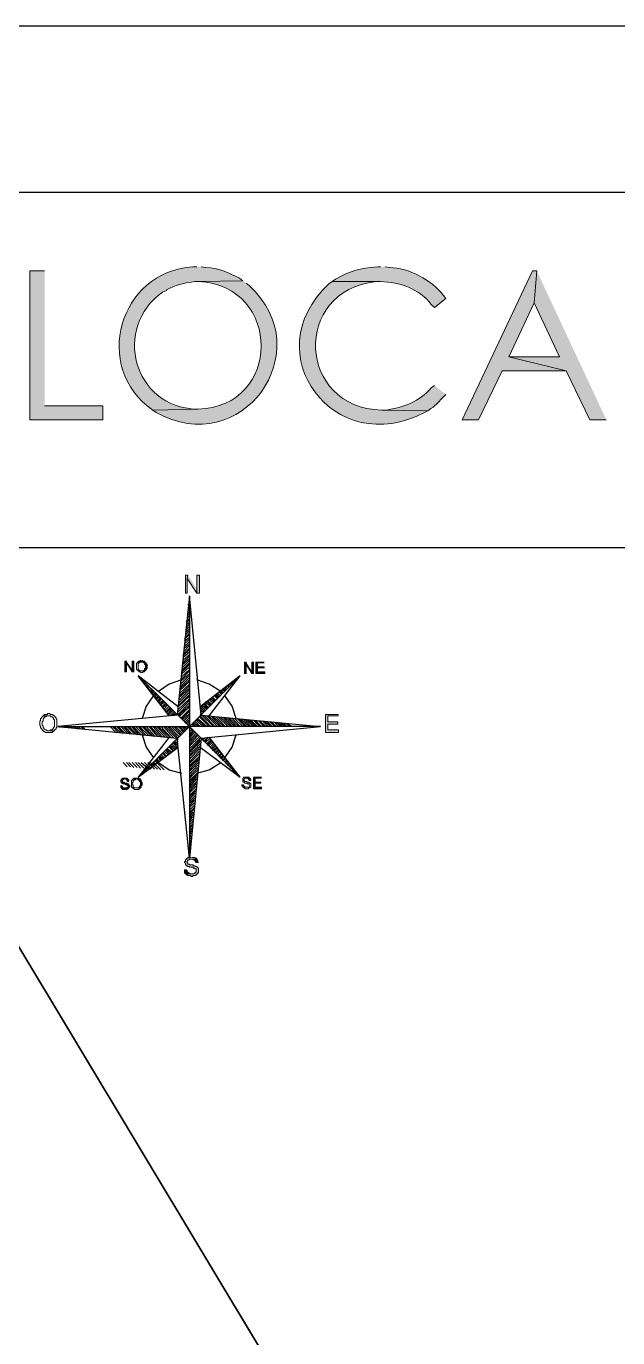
# Model space of a CAD drawing. Header units: inches. Extents: x 5 to 295, y 10 to 227.
# Drawn here: x 274 to 279.7, y 213.97 to 226.63 of the extents above; entities that cross this region are included whole.
import ezdxf

# ---------------------------------------------------------------- set-up
doc = ezdxf.new("R2010")
doc.units = ezdxf.units.IN
doc.header["$MEASUREMENT"] = 0
doc.layers.add('1- 1', color=1, linetype='Continuous')
doc.layers.add('1- 3', color=3, linetype='Continuous')

msp = doc.modelspace()

# ---------------------------------------------------------------- hatches: boundary and pattern name
at = {"layer": '1- 3'}
for points in [[(274.175, 224.27), (274.033, 224.27), (274.033, 222.833), (274.736, 222.833), (274.736, 222.967), (274.175, 222.967)], [(278.923, 224.27), (278.883, 224.27), (278.204, 222.833), (278.362, 222.833), (278.591, 223.306), (279.207, 223.306), (278.654, 223.441), (278.899, 223.962)], [(278.923, 224.27), (278.899, 223.962), (279.144, 223.441), (278.654, 223.441), (279.207, 223.306), (279.436, 222.833), (279.594, 222.833)], [(275.558, 221.332), (275.534, 221.332), (275.534, 221.158), (275.55, 221.158), (275.55, 221.3)], [(275.558, 221.332), (275.55, 221.3), (275.645, 221.158), (275.645, 221.197)], [(275.668, 221.158), (275.668, 221.332), (275.645, 221.332), (275.645, 221.158)], [(274.965, 220.502), (274.95, 220.502), (274.95, 220.4), (274.965, 220.4), (274.965, 220.487)], [(274.965, 220.502), (274.965, 220.487), (275.021, 220.4), (275.021, 220.423)], [(275.036, 220.4), (275.036, 220.502), (275.021, 220.502), (275.021, 220.4)], [(275.107, 220.51), (275.1, 220.51), (275.092, 220.502), (275.076, 220.502), (275.076, 220.494), (275.123, 220.494), (275.131, 220.487), (275.139, 220.487), (275.139, 220.471), (275.147, 220.471), (275.147, 220.431), (275.139, 220.431), (275.139, 220.415), (275.131, 220.415), (275.131, 220.408), (275.107, 220.408), (275.147, 220.408), (275.147, 220.415), (275.155, 220.415), (275.155, 220.423), (275.163, 220.431), (275.163, 220.471), (275.155, 220.479), (275.155, 220.487), (275.147, 220.487), (275.147, 220.494), (275.139, 220.494), (275.139, 220.502), (275.123, 220.502), (275.123, 220.51), (275.115, 220.51)], [(276.119, 220.494), (276.103, 220.494), (276.103, 220.384), (276.119, 220.384), (276.119, 220.471)], [(276.119, 220.494), (276.119, 220.471), (276.174, 220.384), (276.174, 220.408)], [(276.19, 220.384), (276.19, 220.494), (276.174, 220.494), (276.174, 220.384)], [(276.292, 220.494), (276.213, 220.494), (276.213, 220.384), (276.3, 220.384), (276.3, 220.4), (276.229, 220.4), (276.229, 220.439), (276.292, 220.439), (276.292, 220.447), (276.229, 220.447), (276.229, 220.487), (276.292, 220.487)], [(277.011, 219.989), (276.885, 219.989), (276.885, 219.815), (277.011, 219.815), (277.011, 219.839), (276.908, 219.839), (276.908, 219.894), (277.003, 219.894), (277.003, 219.918), (276.908, 219.918), (276.908, 219.973), (277.011, 219.973)], [(274.95, 219.373), (274.926, 219.373), (274.926, 219.365), (274.918, 219.365), (274.918, 219.357), (274.91, 219.357), (274.91, 219.333), (274.918, 219.333), (274.918, 219.325), (274.926, 219.325), (274.926, 219.318), (274.95, 219.318), (274.957, 219.31), (274.973, 219.31), (274.973, 219.302), (274.981, 219.302), (274.981, 219.286), (274.973, 219.286), (274.973, 219.278), (274.918, 219.278), (274.918, 219.27), (274.926, 219.27), (274.926, 219.262), (274.973, 219.262), (274.973, 219.27), (274.981, 219.27), (274.989, 219.278), (274.989, 219.286), (274.997, 219.286), (274.997, 219.302), (274.989, 219.302), (274.989, 219.318), (274.973, 219.318), (274.973, 219.325), (274.95, 219.325), (274.942, 219.333), (274.926, 219.333), (274.926, 219.357), (274.934, 219.357), (274.942, 219.365), (274.981, 219.365), (274.973, 219.365), (274.973, 219.373)], [(274.918, 219.302), (274.91, 219.302), (274.91, 219.278), (274.95, 219.278), (274.934, 219.278), (274.926, 219.286), (274.926, 219.294), (274.918, 219.294)], [(274.981, 219.365), (274.95, 219.365), (274.957, 219.365), (274.965, 219.357), (274.973, 219.357), (274.973, 219.341), (274.989, 219.341), (274.989, 219.357), (274.981, 219.357)], [(275.06, 219.373), (275.036, 219.373), (275.036, 219.365), (275.029, 219.365), (275.068, 219.365), (275.076, 219.357), (275.084, 219.357), (275.084, 219.349), (275.092, 219.349), (275.092, 219.341), (275.1, 219.333), (275.1, 219.302), (275.092, 219.294), (275.092, 219.286), (275.084, 219.286), (275.084, 219.278), (275.06, 219.278), (275.1, 219.278), (275.107, 219.286), (275.107, 219.302), (275.115, 219.302), (275.115, 219.333), (275.107, 219.333), (275.107, 219.357), (275.1, 219.357), (275.1, 219.365), (275.084, 219.365), (275.084, 219.373), (275.068, 219.373)], [(276.095, 219.31), (276.079, 219.31), (276.079, 219.294), (276.087, 219.294), (276.087, 219.286), (276.126, 219.286), (276.111, 219.286), (276.103, 219.294), (276.095, 219.294)], [(276.158, 219.373), (276.126, 219.373), (276.134, 219.373), (276.15, 219.357), (276.15, 219.349), (276.166, 219.349), (276.166, 219.357), (276.158, 219.365)], [(276.269, 219.381), (276.19, 219.381), (276.19, 219.27), (276.269, 219.27), (276.269, 219.286), (276.205, 219.286), (276.205, 219.325), (276.261, 219.325), (276.261, 219.333), (276.205, 219.333), (276.205, 219.373), (276.269, 219.373)], [(275.589, 218.607), (275.558, 218.607), (275.558, 218.599), (275.55, 218.599), (275.534, 218.583), (275.534, 218.567), (275.526, 218.567), (275.526, 218.559), (275.534, 218.551), (275.534, 218.536), (275.542, 218.536), (275.542, 218.528), (275.55, 218.528), (275.558, 218.52), (275.574, 218.52), (275.574, 218.512), (275.605, 218.512), (275.613, 218.504), (275.621, 218.504), (275.629, 218.496), (275.637, 218.496), (275.637, 218.464), (275.629, 218.464), (275.629, 218.457), (275.621, 218.457), (275.613, 218.449), (275.534, 218.449), (275.542, 218.449), (275.542, 218.441), (275.55, 218.441), (275.558, 218.433), (275.581, 218.433), (275.589, 218.425), (275.605, 218.425), (275.605, 218.433), (275.629, 218.433), (275.637, 218.441), (275.645, 218.441), (275.645, 218.449), (275.653, 218.449), (275.653, 218.457), (275.66, 218.464), (275.66, 218.504), (275.653, 218.504), (275.653, 218.512), (275.645, 218.512), (275.645, 218.52), (275.629, 218.52), (275.629, 218.528), (275.613, 218.528), (275.605, 218.536), (275.574, 218.536), (275.574, 218.543), (275.558, 218.543), (275.558, 218.551), (275.55, 218.559), (275.55, 218.567), (275.558, 218.575), (275.558, 218.583), (275.574, 218.583), (275.574, 218.591), (275.645, 218.591), (275.637, 218.599), (275.629, 218.599), (275.629, 218.607), (275.597, 218.607)], [(275.645, 218.591), (275.589, 218.591), (275.605, 218.591), (275.613, 218.583), (275.621, 218.583), (275.629, 218.575), (275.629, 218.567), (275.637, 218.559), (275.66, 218.559), (275.653, 218.559), (275.653, 218.583), (275.645, 218.583)], [(275.542, 218.488), (275.526, 218.488), (275.526, 218.457), (275.534, 218.457), (275.534, 218.449), (275.597, 218.449), (275.581, 218.449), (275.574, 218.457), (275.566, 218.457), (275.558, 218.464), (275.55, 218.464), (275.55, 218.48)]]:
    msp.add_hatch(color=256, dxfattribs=at).paths.add_polyline_path(points)
h = msp.add_hatch(color=256, dxfattribs=at)
edge = h.paths.add_edge_path()
edge.add_spline(control_points=[(275.645, 224.31), (275.645, 224.31), (275.605, 224.31), (275.605, 224.31), (274.893, 224.261), (274.629, 223.338), (275.218, 222.927), (275.218, 222.927), (275.653, 222.935), (275.653, 222.935), (275.653, 222.935), (275.645, 222.935), (275.645, 222.935), (275.027, 222.953), (274.83, 223.723), (275.313, 224.065), (275.313, 224.065), (275.352, 224.081), (275.352, 224.081), (275.352, 224.081), (275.352, 224.088), (275.352, 224.088), (275.352, 224.088), (275.384, 224.104), (275.384, 224.104), (275.451, 224.137), (275.579, 224.169), (275.653, 224.167), (275.653, 224.167), (276.087, 224.175), (276.087, 224.175), (276.087, 224.175), (276.055, 224.199), (276.055, 224.199), (275.954, 224.25), (275.848, 224.303), (275.732, 224.302), (275.732, 224.302), (275.684, 224.31), (275.684, 224.31)], knot_values=[0, 0, 0, 0, 0.035278, 0.035278, 0.035278, 0.070556, 0.070556, 0.070556, 0.105833, 0.105833, 0.105833, 0.141111, 0.141111, 0.141111, 0.176389, 0.176389, 0.176389, 0.211667, 0.211667, 0.211667, 0.246944, 0.246944, 0.246944, 0.282222, 0.282222, 0.282222, 0.3175, 0.3175, 0.3175, 0.352778, 0.352778, 0.352778, 0.388056, 0.388056, 0.388056, 0.423333, 0.423333, 0.423333, 0.458611, 0.458611, 0.458611, 0.458611], degree=3, periodic=0)
edge.add_line((275.684, 224.31), (275.645, 224.31))
h = msp.add_hatch(color=256, dxfattribs=at)
edge = h.paths.add_edge_path()
edge.add_spline(control_points=[(277.414, 224.31), (277.414, 224.31), (277.39, 224.31), (277.39, 224.31), (277.205, 224.291), (277.146, 224.277), (276.98, 224.191), (276.98, 224.191), (276.948, 224.167), (276.948, 224.167), (276.948, 224.167), (277.414, 224.167), (277.414, 224.167), (277.598, 224.163), (277.791, 224.098), (277.904, 223.946), (277.904, 223.946), (277.935, 223.915), (277.935, 223.915), (277.935, 223.915), (278.046, 224.002), (278.046, 224.002), (278.046, 224.002), (278.022, 224.033), (278.022, 224.033), (277.911, 224.184), (277.688, 224.3), (277.501, 224.302), (277.501, 224.302), (277.461, 224.31), (277.461, 224.31)], knot_values=[0, 0, 0, 0, 0.035278, 0.035278, 0.035278, 0.070556, 0.070556, 0.070556, 0.105833, 0.105833, 0.105833, 0.141111, 0.141111, 0.141111, 0.176389, 0.176389, 0.176389, 0.211667, 0.211667, 0.211667, 0.246944, 0.246944, 0.246944, 0.282222, 0.282222, 0.282222, 0.3175, 0.3175, 0.3175, 0.352778, 0.352778, 0.352778, 0.352778], degree=3, periodic=0)
edge.add_line((277.461, 224.31), (277.414, 224.31))
h = msp.add_hatch(color=256, dxfattribs=at)
edge = h.paths.add_edge_path()
edge.add_spline(control_points=[(276.087, 224.175), (276.087, 224.175), (275.653, 224.167), (275.653, 224.167), (275.653, 224.167), (275.66, 224.167), (275.66, 224.167), (276.471, 224.127), (276.461, 222.954), (275.653, 222.935), (275.653, 222.935), (275.218, 222.927), (275.218, 222.927), (275.218, 222.927), (275.25, 222.904), (275.25, 222.904), (276.072, 222.441), (276.838, 223.492), (276.15, 224.128), (276.15, 224.128), (276.119, 224.152), (276.119, 224.152)], knot_values=[0, 0, 0, 0, 0.035278, 0.035278, 0.035278, 0.070556, 0.070556, 0.070556, 0.105833, 0.105833, 0.105833, 0.141111, 0.141111, 0.141111, 0.176389, 0.176389, 0.176389, 0.211667, 0.211667, 0.211667, 0.246944, 0.246944, 0.246944, 0.246944], degree=3, periodic=0)
edge.add_line((276.119, 224.152), (276.087, 224.175))
h = msp.add_hatch(color=256, dxfattribs=at)
edge = h.paths.add_edge_path()
edge.add_spline(control_points=[(276.948, 224.167), (276.948, 224.167), (276.916, 224.144), (276.916, 224.144), (276.197, 223.471), (276.976, 222.441), (277.841, 222.904), (277.841, 222.904), (277.872, 222.919), (277.872, 222.919), (277.872, 222.919), (277.43, 222.927), (277.43, 222.927), (276.61, 222.942), (276.561, 224.081), (277.374, 224.167), (277.374, 224.167), (277.414, 224.167), (277.414, 224.167)], knot_values=[0, 0, 0, 0, 0.035278, 0.035278, 0.035278, 0.070556, 0.070556, 0.070556, 0.105833, 0.105833, 0.105833, 0.141111, 0.141111, 0.141111, 0.176389, 0.176389, 0.176389, 0.211667, 0.211667, 0.211667, 0.211667], degree=3, periodic=0)
edge.add_line((277.414, 224.167), (276.948, 224.167))
h = msp.add_hatch(color=256, dxfattribs=at)
edge = h.paths.add_edge_path()
edge.add_spline(control_points=[(277.935, 223.164), (277.935, 223.164), (277.904, 223.141), (277.904, 223.141), (277.792, 223.006), (277.638, 222.952), (277.469, 222.927), (277.469, 222.927), (277.43, 222.927), (277.43, 222.927), (277.43, 222.927), (277.872, 222.919), (277.872, 222.919), (277.959, 222.983), (277.951, 222.975), (278.022, 223.054), (278.022, 223.054), (278.046, 223.077), (278.046, 223.077)], knot_values=[0, 0, 0, 0, 0.035278, 0.035278, 0.035278, 0.070556, 0.070556, 0.070556, 0.105833, 0.105833, 0.105833, 0.141111, 0.141111, 0.141111, 0.176389, 0.176389, 0.176389, 0.211667, 0.211667, 0.211667, 0.211667], degree=3, periodic=0)
edge.add_line((278.046, 223.077), (277.935, 223.164))

# ---------------------------------------------------------------- linework, layer by layer
at = {"layer": '1- 1', "lineweight": 25}
msp.add_lwpolyline([(4.72, 226.632), (4.72, 11.529), (294.863, 11.529), (294.863, 226.632), (4.72, 226.632)], dxfattribs=at)
at = {"layer": '1- 3', "lineweight": 0}
for points in [[(274.175, 224.27), (274.033, 224.27), (274.033, 222.833), (274.736, 222.833), (274.736, 222.967), (274.175, 222.967)], [(278.923, 224.27), (278.883, 224.27), (278.204, 222.833), (278.362, 222.833), (278.591, 223.306), (279.207, 223.306), (278.654, 223.441), (278.899, 223.962)], [(278.923, 224.27), (278.899, 223.962), (279.144, 223.441), (278.654, 223.441), (279.207, 223.306), (279.436, 222.833), (279.594, 222.833)], [(275.558, 221.332), (275.534, 221.332), (275.534, 221.158), (275.55, 221.158), (275.55, 221.3)], [(275.558, 221.332), (275.55, 221.3), (275.645, 221.158), (275.645, 221.197)], [(275.668, 221.158), (275.668, 221.332), (275.645, 221.332), (275.645, 221.158), (275.668, 221.158)], [(274.965, 220.502), (274.95, 220.502), (274.95, 220.4), (274.965, 220.4), (274.965, 220.487)], [(274.965, 220.502), (274.965, 220.487), (275.021, 220.4), (275.021, 220.423)], [(275.036, 220.4), (275.036, 220.502), (275.021, 220.502), (275.021, 220.4), (275.036, 220.4)], [(275.107, 220.51), (275.1, 220.51), (275.092, 220.502), (275.076, 220.502), (275.076, 220.494), (275.123, 220.494), (275.131, 220.487), (275.139, 220.487), (275.139, 220.471), (275.147, 220.471), (275.147, 220.431), (275.139, 220.431), (275.139, 220.415), (275.131, 220.415), (275.131, 220.408), (275.107, 220.408), (275.147, 220.408), (275.147, 220.415), (275.155, 220.415), (275.155, 220.423), (275.163, 220.431), (275.163, 220.471), (275.155, 220.479), (275.155, 220.487), (275.147, 220.487), (275.147, 220.494), (275.139, 220.494), (275.139, 220.502), (275.123, 220.502), (275.123, 220.51), (275.115, 220.51)], [(276.119, 220.494), (276.103, 220.494), (276.103, 220.384), (276.119, 220.384), (276.119, 220.471)], [(276.119, 220.494), (276.119, 220.471), (276.174, 220.384), (276.174, 220.408)], [(276.19, 220.384), (276.19, 220.494), (276.174, 220.494), (276.174, 220.384), (276.19, 220.384)], [(276.292, 220.494), (276.213, 220.494), (276.213, 220.384), (276.3, 220.384), (276.3, 220.4), (276.229, 220.4), (276.229, 220.439), (276.292, 220.439), (276.292, 220.447), (276.229, 220.447), (276.229, 220.487), (276.292, 220.487)], [(277.011, 219.989), (276.885, 219.989), (276.885, 219.815), (277.011, 219.815), (277.011, 219.839), (276.908, 219.839), (276.908, 219.894), (277.003, 219.894), (277.003, 219.918), (276.908, 219.918), (276.908, 219.973), (277.011, 219.973)], [(274.95, 219.373), (274.926, 219.373), (274.926, 219.365), (274.918, 219.365), (274.918, 219.357), (274.91, 219.357), (274.91, 219.333), (274.918, 219.333), (274.918, 219.325), (274.926, 219.325), (274.926, 219.318), (274.95, 219.318), (274.957, 219.31), (274.973, 219.31), (274.973, 219.302), (274.981, 219.302), (274.981, 219.286), (274.973, 219.286), (274.973, 219.278), (274.918, 219.278), (274.918, 219.27), (274.926, 219.27), (274.926, 219.262), (274.973, 219.262), (274.973, 219.27), (274.981, 219.27), (274.989, 219.278), (274.989, 219.286), (274.997, 219.286), (274.997, 219.302), (274.989, 219.302), (274.989, 219.318), (274.973, 219.318), (274.973, 219.325), (274.95, 219.325), (274.942, 219.333), (274.926, 219.333), (274.926, 219.357), (274.934, 219.357), (274.942, 219.365), (274.981, 219.365), (274.973, 219.365), (274.973, 219.373), (274.95, 219.373)], [(274.918, 219.302), (274.91, 219.302), (274.91, 219.278), (274.95, 219.278), (274.934, 219.278), (274.926, 219.286), (274.926, 219.294), (274.918, 219.294)], [(274.981, 219.365), (274.95, 219.365), (274.957, 219.365), (274.965, 219.357), (274.973, 219.357), (274.973, 219.341), (274.989, 219.341), (274.989, 219.357), (274.981, 219.357)], [(275.06, 219.373), (275.036, 219.373), (275.036, 219.365), (275.029, 219.365), (275.068, 219.365), (275.076, 219.357), (275.084, 219.357), (275.084, 219.349), (275.092, 219.349), (275.092, 219.341), (275.1, 219.333), (275.1, 219.302), (275.092, 219.294), (275.092, 219.286), (275.084, 219.286), (275.084, 219.278), (275.06, 219.278), (275.1, 219.278), (275.107, 219.286), (275.107, 219.302), (275.115, 219.302), (275.115, 219.333), (275.107, 219.333), (275.107, 219.357), (275.1, 219.357), (275.1, 219.365), (275.084, 219.365), (275.084, 219.373), (275.068, 219.373)], [(276.095, 219.31), (276.079, 219.31), (276.079, 219.294), (276.087, 219.294), (276.087, 219.286), (276.126, 219.286), (276.111, 219.286), (276.103, 219.294), (276.095, 219.294), (276.095, 219.31)], [(276.158, 219.373), (276.126, 219.373), (276.134, 219.373), (276.15, 219.357), (276.15, 219.349), (276.166, 219.349), (276.166, 219.357), (276.158, 219.365), (276.158, 219.373)], [(276.269, 219.381), (276.19, 219.381), (276.19, 219.27), (276.269, 219.27), (276.269, 219.286), (276.205, 219.286), (276.205, 219.325), (276.261, 219.325), (276.261, 219.333), (276.205, 219.333), (276.205, 219.373), (276.269, 219.373)], [(275.589, 218.607), (275.558, 218.607), (275.558, 218.599), (275.55, 218.599), (275.534, 218.583), (275.534, 218.567), (275.526, 218.567), (275.526, 218.559), (275.534, 218.551), (275.534, 218.536), (275.542, 218.536), (275.542, 218.528), (275.55, 218.528), (275.558, 218.52), (275.574, 218.52), (275.574, 218.512), (275.605, 218.512), (275.613, 218.504), (275.621, 218.504), (275.629, 218.496), (275.637, 218.496), (275.637, 218.464), (275.629, 218.464), (275.629, 218.457), (275.621, 218.457), (275.613, 218.449), (275.534, 218.449), (275.542, 218.449), (275.542, 218.441), (275.55, 218.441), (275.558, 218.433), (275.581, 218.433), (275.589, 218.425), (275.605, 218.425), (275.605, 218.433), (275.629, 218.433), (275.637, 218.441), (275.645, 218.441), (275.645, 218.449), (275.653, 218.449), (275.653, 218.457), (275.66, 218.464), (275.66, 218.504), (275.653, 218.504), (275.653, 218.512), (275.645, 218.512), (275.645, 218.52), (275.629, 218.52), (275.629, 218.528), (275.613, 218.528), (275.605, 218.536), (275.574, 218.536), (275.574, 218.543), (275.558, 218.543), (275.558, 218.551), (275.55, 218.559), (275.55, 218.567), (275.558, 218.575), (275.558, 218.583), (275.574, 218.583), (275.574, 218.591), (275.645, 218.591), (275.637, 218.599), (275.629, 218.599), (275.629, 218.607), (275.597, 218.607)], [(275.645, 218.591), (275.589, 218.591), (275.605, 218.591), (275.613, 218.583), (275.621, 218.583), (275.629, 218.575), (275.629, 218.567), (275.637, 218.559), (275.66, 218.559), (275.653, 218.559), (275.653, 218.583), (275.645, 218.583)], [(275.542, 218.488), (275.526, 218.488), (275.526, 218.457), (275.534, 218.457), (275.534, 218.449), (275.597, 218.449), (275.581, 218.449), (275.574, 218.457), (275.566, 218.457), (275.558, 218.464), (275.55, 218.464), (275.55, 218.48), (275.542, 218.488)]]:
    msp.add_lwpolyline(points, dxfattribs=at)
at = {"layer": '1- 3', "lineweight": 25}
for points in [[(251.34, 185.803), (251.34, 221.6), (293.859, 221.6), (293.859, 185.803), (251.34, 185.803)], [(275.574, 221.134), (275.455, 219.981)], [(275.574, 221.118), (275.566, 221.118)], [(275.574, 221.103), (275.566, 221.095)], [(275.574, 221.079), (275.566, 221.071)], [(275.684, 219.981), (275.574, 221.134), (275.574, 219.87)], [(275.574, 220.976), (275.55, 220.96)], [(275.574, 220.96), (275.55, 220.937)], [(275.574, 221.055), (275.558, 221.047)], [(275.574, 221.039), (275.558, 221.032)], [(275.574, 221.016), (275.558, 221.008)], [(275.574, 221), (275.558, 220.984)], [(275.574, 220.834), (275.534, 220.803)], [(275.574, 220.897), (275.542, 220.874)], [(275.574, 220.874), (275.542, 220.85)], [(275.574, 220.858), (275.542, 220.826)], [(275.574, 220.937), (275.55, 220.913)], [(275.574, 220.913), (275.55, 220.889)], [(275.574, 220.755), (275.526, 220.716)], [(275.574, 220.732), (275.526, 220.692)], [(275.574, 220.716), (275.526, 220.668)], [(275.574, 220.692), (275.526, 220.645)], [(275.574, 220.81), (275.534, 220.779)], [(275.574, 220.795), (275.534, 220.755)], [(275.574, 220.771), (275.534, 220.731)], [(275.574, 220.613), (275.51, 220.558)], [(275.574, 220.589), (275.51, 220.534)], [(275.574, 220.566), (275.51, 220.51)], [(275.574, 220.668), (275.518, 220.621)], [(275.574, 220.653), (275.518, 220.597)], [(275.574, 220.629), (275.518, 220.574)], [(275.574, 220.447), (275.495, 220.376)], [(275.574, 220.526), (275.502, 220.463)], [(275.574, 220.51), (275.502, 220.439)], [(275.574, 220.487), (275.502, 220.416)], [(275.574, 220.471), (275.502, 220.4)], [(275.574, 220.55), (275.51, 220.487)], [(275.463, 220.06), (275.076, 220.36)], [(275.376, 219.973), (275.076, 220.36), (275.574, 219.87)], [(275.084, 220.352), (275.084, 220.36)], [(275.1, 220.344), (275.092, 220.337)], [(275.107, 220.329), (275.1, 220.329)], [(275.115, 220.321), (275.115, 220.313)], [(275.131, 220.313), (275.123, 220.305)], [(275.495, 220.321), (275.376, 220.281), (275.273, 220.21)], [(275.574, 220.384), (275.487, 220.305)], [(275.574, 220.368), (275.487, 220.281)], [(275.574, 220.344), (275.487, 220.258)], [(275.574, 220.321), (275.487, 220.242)], [(275.574, 220.423), (275.495, 220.352)], [(275.574, 220.408), (275.495, 220.329)], [(275.763, 219.973), (276.063, 220.36), (275.574, 219.871)], [(275.874, 220.21), (275.763, 220.281), (275.645, 220.321)], [(276.063, 220.36), (275.676, 220.06)], [(276.016, 220.313), (276.008, 220.321)], [(276.024, 220.321), (276.016, 220.329)], [(276.032, 220.329), (276.032, 220.336)], [(276.04, 220.344), (276.04, 220.352)], [(276.055, 220.352), (276.055, 220.36)], [(275.139, 220.297), (275.131, 220.289)], [(275.147, 220.289), (275.139, 220.281)], [(275.155, 220.281), (275.147, 220.265)], [(275.171, 220.273), (275.155, 220.258)], [(275.179, 220.258), (275.163, 220.25)], [(275.186, 220.25), (275.171, 220.234)], [(275.202, 220.242), (275.186, 220.226)], [(275.21, 220.226), (275.194, 220.21)], [(275.218, 220.218), (275.202, 220.202)], [(275.226, 220.21), (275.21, 220.186)], [(275.242, 220.194), (275.218, 220.179)], [(275.25, 220.186), (275.226, 220.163)], [(275.574, 220.242), (275.471, 220.147)], [(275.574, 220.226), (275.471, 220.123)], [(275.574, 220.202), (275.471, 220.1)], [(275.574, 220.305), (275.479, 220.218)], [(275.574, 220.281), (275.479, 220.194)], [(275.574, 220.265), (275.479, 220.171)], [(275.858, 220.155), (275.834, 220.186)], [(275.866, 220.171), (275.842, 220.194)], [(275.882, 220.179), (275.858, 220.202)], [(275.889, 220.187), (275.866, 220.21)], [(275.897, 220.194), (275.882, 220.218)], [(275.913, 220.21), (275.889, 220.226)], [(275.921, 220.218), (275.897, 220.234)], [(275.929, 220.226), (275.913, 220.25)], [(275.937, 220.242), (275.921, 220.258)], [(275.953, 220.25), (275.937, 220.266)], [(275.961, 220.258), (275.945, 220.273)], [(275.968, 220.273), (275.961, 220.281)], [(275.984, 220.281), (275.968, 220.289)], [(275.992, 220.289), (275.984, 220.297)], [(276, 220.297), (275.992, 220.305)], [(275.226, 220.171), (275.155, 220.068), (275.115, 219.949)], [(275.258, 220.179), (275.234, 220.155)], [(275.273, 220.171), (275.242, 220.139)], [(275.281, 220.155), (275.25, 220.131)], [(275.289, 220.147), (275.265, 220.115)], [(275.297, 220.139), (275.273, 220.107)], [(275.313, 220.123), (275.281, 220.092)], [(275.321, 220.115), (275.289, 220.084)], [(275.329, 220.107), (275.297, 220.076)], [(275.344, 220.1), (275.305, 220.06)], [(275.352, 220.084), (275.313, 220.052)], [(275.36, 220.076), (275.321, 220.036)], [(275.376, 220.068), (275.337, 220.028)], [(275.574, 220.163), (275.463, 220.06)], [(275.574, 220.139), (275.463, 220.036)], [(275.574, 220.123), (275.463, 220.013)], [(275.574, 220.1), (275.463, 219.989)], [(275.574, 220.076), (275.463, 219.973)], [(275.574, 220.179), (275.471, 220.076)], [(275.574, 220.06), (275.471, 219.965)], [(275.716, 220.013), (275.676, 220.06)], [(275.724, 220.028), (275.684, 220.068)], [(275.739, 220.036), (275.692, 220.076)], [(275.747, 220.044), (275.708, 220.092)], [(275.755, 220.052), (275.716, 220.1)], [(275.771, 220.068), (275.724, 220.107)], [(275.779, 220.076), (275.739, 220.115)], [(275.787, 220.084), (275.747, 220.123)], [(275.795, 220.1), (275.763, 220.131)], [(275.81, 220.107), (275.771, 220.139)], [(275.818, 220.115), (275.787, 220.147)], [(275.826, 220.123), (275.795, 220.155)], [(275.842, 220.139), (275.81, 220.171)], [(275.85, 220.147), (275.818, 220.179)], [(276.024, 219.95), (275.984, 220.068), (275.913, 220.171)], [(275.455, 219.981), (274.302, 219.87), (275.574, 219.87)], [(275.384, 220.052), (275.344, 220.013)], [(275.392, 220.044), (275.352, 220.005)], [(275.4, 220.036), (275.36, 219.989)], [(275.416, 220.029), (275.368, 219.981)], [(275.423, 220.013), (275.384, 219.973)], [(275.431, 220.005), (275.4, 219.973)], [(275.447, 219.997), (275.423, 219.973)], [(275.455, 219.981), (275.447, 219.981)], [(275.574, 220.036), (275.487, 219.95)], [(275.574, 220.021), (275.495, 219.942)], [(275.574, 219.997), (275.502, 219.934)], [(275.574, 219.981), (275.518, 219.926)], [(275.574, 219.957), (275.526, 219.91)], [(275.574, 219.934), (275.534, 219.902)], [(275.684, 219.981), (276.837, 219.871), (275.574, 219.871)], [(275.7, 219.871), (275.637, 219.934)], [(275.724, 219.871), (275.645, 219.942)], [(275.739, 219.871), (275.653, 219.95)], [(275.763, 219.871), (275.668, 219.965)], [(275.708, 220.005), (275.676, 220.036)], [(275.692, 219.997), (275.676, 220.013)], [(275.684, 219.981), (275.676, 219.989)], [(275.779, 219.871), (275.676, 219.973)], [(275.803, 219.871), (275.692, 219.981)], [(275.818, 219.871), (275.716, 219.973)], [(275.842, 219.871), (275.739, 219.973)], [(275.866, 219.871), (275.755, 219.973)], [(275.882, 219.871), (275.779, 219.973)], [(275.905, 219.871), (275.803, 219.965)], [(275.921, 219.871), (275.826, 219.965)], [(275.945, 219.871), (275.85, 219.965)], [(275.968, 219.871), (275.874, 219.957)], [(275.984, 219.871), (275.897, 219.957)], [(276.008, 219.871), (275.913, 219.957)], [(276.024, 219.871), (275.937, 219.957)], [(276.047, 219.871), (275.961, 219.95)], [(276.063, 219.871), (275.984, 219.95)], [(276.087, 219.871), (276.008, 219.95)], [(276.111, 219.871), (276.032, 219.95)], [(276.126, 219.871), (276.055, 219.942)], [(276.15, 219.871), (276.071, 219.942)], [(276.166, 219.871), (276.095, 219.942)], [(276.19, 219.871), (276.119, 219.934)], [(276.213, 219.871), (276.142, 219.934)], [(276.229, 219.87), (276.166, 219.934)], [(276.253, 219.87), (276.19, 219.934)], [(274.302, 219.87), (275.455, 219.76)], [(274.318, 219.87), (274.318, 219.863)], [(274.341, 219.87), (274.341, 219.863)], [(274.357, 219.87), (274.365, 219.863)], [(274.381, 219.87), (274.389, 219.863)], [(274.397, 219.87), (274.412, 219.855)], [(274.42, 219.87), (274.436, 219.855)], [(274.444, 219.87), (274.452, 219.855)], [(274.46, 219.87), (274.476, 219.855)], [(274.483, 219.87), (274.499, 219.847)], [(274.499, 219.87), (274.523, 219.847)], [(274.523, 219.87), (274.547, 219.847)], [(274.539, 219.87), (274.57, 219.839)], [(274.807, 219.87), (274.863, 219.815)], [(274.831, 219.87), (274.886, 219.815)], [(274.847, 219.87), (274.91, 219.807)], [(274.871, 219.87), (274.926, 219.807)], [(274.886, 219.87), (274.95, 219.807)], [(274.91, 219.87), (274.973, 219.807)], [(274.934, 219.87), (274.997, 219.799)], [(274.95, 219.87), (275.021, 219.799)], [(274.973, 219.87), (275.044, 219.799)], [(274.989, 219.87), (275.068, 219.791)], [(275.013, 219.87), (275.084, 219.791)], [(275.029, 219.87), (275.107, 219.791)], [(275.052, 219.87), (275.131, 219.791)], [(275.376, 219.768), (275.076, 219.381), (275.574, 219.87)], [(275.076, 219.87), (275.155, 219.784)], [(275.092, 219.87), (275.179, 219.784)], [(275.115, 219.87), (275.202, 219.784)], [(275.131, 219.87), (275.226, 219.776)], [(275.155, 219.87), (275.242, 219.776)], [(275.179, 219.87), (275.265, 219.776)], [(275.194, 219.87), (275.289, 219.776)], [(275.218, 219.87), (275.313, 219.768)], [(275.234, 219.87), (275.337, 219.768)], [(275.258, 219.87), (275.36, 219.768)], [(275.273, 219.87), (275.384, 219.768)], [(275.297, 219.871), (275.4, 219.76)], [(275.321, 219.871), (275.423, 219.76)], [(275.337, 219.871), (275.447, 219.76)], [(275.36, 219.871), (275.463, 219.76)], [(275.376, 219.871), (275.471, 219.776)], [(275.4, 219.871), (275.487, 219.784)], [(275.423, 219.871), (275.495, 219.792)], [(275.439, 219.871), (275.502, 219.807)], [(275.463, 219.871), (275.518, 219.815)], [(275.479, 219.871), (275.526, 219.823)], [(275.502, 219.871), (275.534, 219.831)], [(275.518, 219.871), (275.55, 219.847)], [(275.542, 219.871), (275.558, 219.855)], [(275.574, 219.918), (275.55, 219.894)], [(275.574, 219.894), (275.558, 219.878)], [(275.566, 219.863), (275.566, 219.871), (275.574, 219.878)], [(275.574, 219.871), (275.574, 219.878)], [(275.574, 219.871), (276.063, 219.381)], [(275.574, 219.863), (275.574, 219.871)], [(275.574, 219.87), (275.574, 218.599)], [(275.574, 219.839), (275.581, 219.855)], [(275.574, 219.823), (275.597, 219.847)], [(275.574, 219.799), (275.605, 219.831)], [(275.574, 219.776), (275.613, 219.823)], [(275.574, 219.76), (275.621, 219.815)], [(275.574, 219.736), (275.637, 219.807)], [(275.597, 219.871), (275.581, 219.878)], [(275.621, 219.871), (275.597, 219.894)], [(275.637, 219.871), (275.605, 219.902)], [(275.66, 219.871), (275.613, 219.91)], [(275.676, 219.871), (275.621, 219.926)], [(275.684, 219.76), (276.837, 219.871)], [(276.269, 219.87), (276.213, 219.926)], [(276.292, 219.87), (276.237, 219.926)], [(276.308, 219.87), (276.253, 219.926)], [(276.332, 219.87), (276.277, 219.926)], [(276.356, 219.87), (276.3, 219.918)], [(276.371, 219.87), (276.324, 219.918)], [(276.395, 219.87), (276.348, 219.918)], [(276.411, 219.87), (276.371, 219.91)], [(276.435, 219.87), (276.395, 219.91)], [(276.458, 219.87), (276.411, 219.91)], [(276.474, 219.87), (276.435, 219.91)], [(276.498, 219.87), (276.458, 219.902)], [(276.513, 219.87), (276.482, 219.902)], [(276.537, 219.87), (276.506, 219.902)], [(276.553, 219.87), (276.529, 219.894)], [(275.115, 219.791), (275.155, 219.673), (275.226, 219.57)], [(275.384, 219.681), (275.423, 219.641)], [(275.392, 219.689), (275.439, 219.649)], [(275.4, 219.705), (275.447, 219.657)], [(275.416, 219.713), (275.455, 219.665)], [(275.423, 219.72), (275.463, 219.681)], [(275.431, 219.728), (275.463, 219.705)], [(275.447, 219.744), (275.463, 219.728)], [(275.684, 219.76), (275.574, 218.599), (275.455, 219.76)], [(275.455, 219.752), (275.463, 219.744)], [(275.574, 219.72), (275.645, 219.792)], [(275.574, 219.697), (275.653, 219.784)], [(275.574, 219.681), (275.668, 219.776)], [(275.574, 219.657), (275.676, 219.76)], [(275.574, 219.634), (275.676, 219.744)], [(275.574, 219.618), (275.676, 219.728)], [(275.574, 219.594), (275.676, 219.705)], [(275.574, 219.578), (275.676, 219.681)], [(275.676, 219.673), (276.063, 219.381), (275.763, 219.768)], [(275.684, 219.752), (275.692, 219.76)], [(275.692, 219.744), (275.716, 219.76)], [(275.708, 219.728), (275.739, 219.76)], [(275.716, 219.72), (275.755, 219.768)], [(275.724, 219.713), (275.771, 219.76)], [(275.739, 219.705), (275.779, 219.744)], [(275.747, 219.689), (275.787, 219.736)], [(275.755, 219.681), (275.795, 219.72)], [(275.771, 219.673), (275.81, 219.713)], [(275.779, 219.657), (275.818, 219.697)], [(275.787, 219.649), (275.826, 219.689)], [(275.913, 219.57), (275.984, 219.673), (276.024, 219.792)], [(275.076, 219.381), (275.463, 219.673)], [(275.258, 219.555), (275.281, 219.531)], [(275.273, 219.57), (275.297, 219.539)], [(275.281, 219.578), (275.305, 219.555)], [(275.289, 219.586), (275.321, 219.562)], [(275.297, 219.602), (275.329, 219.57)], [(275.313, 219.61), (275.344, 219.578)], [(275.321, 219.618), (275.352, 219.586)], [(275.329, 219.634), (275.368, 219.594)], [(275.344, 219.641), (275.376, 219.602)], [(275.352, 219.649), (275.392, 219.61)], [(275.36, 219.657), (275.4, 219.626)], [(275.376, 219.673), (275.416, 219.634)], [(275.574, 219.555), (275.668, 219.657)], [(275.574, 219.531), (275.668, 219.634)], [(275.574, 219.515), (275.668, 219.61)], [(275.574, 219.491), (275.668, 219.586)], [(275.574, 219.476), (275.66, 219.562)], [(275.795, 219.641), (275.834, 219.673)], [(275.81, 219.634), (275.842, 219.665)], [(275.818, 219.618), (275.85, 219.649)], [(275.826, 219.61), (275.858, 219.642)], [(275.842, 219.602), (275.866, 219.626)], [(275.85, 219.586), (275.882, 219.618)], [(275.858, 219.578), (275.889, 219.61)], [(275.866, 219.57), (275.897, 219.594)], [(275.882, 219.555), (275.905, 219.586)], [(275.889, 219.547), (275.913, 219.57)], [(275.897, 219.539), (275.921, 219.563)], [(274.934, 219.523), (274.973, 219.483)], [(274.965, 219.523), (275.005, 219.483)], [(274.989, 219.523), (275.036, 219.475)], [(275.021, 219.523), (275.068, 219.475)], [(275.052, 219.523), (275.1, 219.468)], [(275.076, 219.523), (275.131, 219.468)], [(275.107, 219.523), (275.171, 219.468)], [(275.131, 219.428), (275.131, 219.42)], [(275.139, 219.523), (275.202, 219.46)], [(275.139, 219.436), (275.147, 219.428)], [(275.147, 219.444), (275.155, 219.436)], [(275.155, 219.46), (275.171, 219.444)], [(275.171, 219.523), (275.234, 219.46)], [(275.171, 219.468), (275.179, 219.452)], [(275.179, 219.476), (275.194, 219.46)], [(275.186, 219.483), (275.202, 219.476)], [(275.194, 219.523), (275.265, 219.46)], [(275.202, 219.499), (275.218, 219.483)], [(275.21, 219.507), (275.226, 219.491)], [(275.218, 219.515), (275.242, 219.499)], [(275.226, 219.531), (275.25, 219.507)], [(275.226, 219.523), (275.297, 219.452)], [(275.242, 219.539), (275.265, 219.515)], [(275.25, 219.547), (275.273, 219.523)], [(275.258, 219.523), (275.329, 219.452)], [(275.273, 219.523), (275.376, 219.452), (275.495, 219.42)], [(275.574, 219.452), (275.66, 219.547)], [(275.574, 219.436), (275.66, 219.523)], [(275.574, 219.412), (275.653, 219.499)], [(275.574, 219.389), (275.653, 219.476)], [(275.574, 219.373), (275.653, 219.452)], [(275.574, 219.349), (275.653, 219.428)], [(275.645, 219.42), (275.763, 219.452), (275.874, 219.523)], [(275.913, 219.531), (275.929, 219.547)], [(275.921, 219.515), (275.937, 219.539)], [(275.929, 219.507), (275.945, 219.523)], [(275.937, 219.499), (275.961, 219.515)], [(275.953, 219.484), (275.968, 219.499)], [(275.961, 219.476), (275.976, 219.491)], [(275.968, 219.468), (275.984, 219.476)], [(275.984, 219.46), (275.992, 219.468)], [(275.992, 219.444), (276, 219.452)], [(276, 219.436), (276.008, 219.444)], [(276.016, 219.428), (276.016, 219.436)], [(275.084, 219.389), (275.084, 219.381)], [(275.1, 219.397), (275.1, 219.404)], [(275.107, 219.404), (275.107, 219.412)], [(275.115, 219.412), (275.123, 219.412)], [(275.574, 219.333), (275.645, 219.405)], [(275.574, 219.31), (275.645, 219.389)], [(275.574, 219.286), (275.645, 219.365)], [(275.574, 219.27), (275.645, 219.341)], [(275.574, 219.247), (275.637, 219.318)], [(276.024, 219.412), (276.024, 219.42)], [(276.032, 219.405), (276.04, 219.412)], [(276.04, 219.397), (276.047, 219.397)], [(276.055, 219.389), (276.055, 219.397)], [(275.574, 219.231), (275.637, 219.294)], [(275.574, 219.207), (275.637, 219.27)], [(275.574, 219.191), (275.629, 219.246)], [(275.574, 219.167), (275.629, 219.231)], [(275.574, 219.144), (275.629, 219.207)], [(275.574, 219.128), (275.629, 219.183)], [(275.574, 219.104), (275.621, 219.16)], [(275.574, 219.089), (275.621, 219.136)], [(275.574, 219.065), (275.621, 219.112)], [(275.574, 219.041), (275.621, 219.089)], [(275.574, 219.025), (275.613, 219.073)], [(275.574, 219.002), (275.613, 219.049)], [(275.574, 218.986), (275.613, 219.025)], [(275.574, 218.962), (275.605, 219.002)], [(275.574, 218.946), (275.605, 218.978)], [(275.574, 218.923), (275.605, 218.954)], [(275.574, 218.899), (275.605, 218.931)], [(275.574, 218.883), (275.597, 218.915)], [(275.574, 218.859), (275.597, 218.891)], [(275.574, 218.844), (275.597, 218.867)], [(275.574, 218.82), (275.589, 218.844)], [(275.574, 218.796), (275.589, 218.82)], [(275.574, 218.78), (275.589, 218.796)], [(275.574, 218.757), (275.589, 218.773)], [(275.574, 218.741), (275.581, 218.757)], [(275.574, 218.717), (275.581, 218.733)], [(275.574, 218.701), (275.581, 218.709)], [(275.574, 218.678), (275.581, 218.686)], [(275.574, 218.654), (275.574, 218.662)], [(275.574, 218.638), (275.574, 218.646)], [(275.574, 218.615), (275.574, 218.622)], [(273.859, 217.856), (276.324, 213.748), (278.725, 209.751), (280.352, 207.2), (282.169, 204.175), (282.351, 203.843), (282.833, 203.393), (284.634, 198.219)]]:
    msp.add_lwpolyline(points, dxfattribs=at)
at = {"layer": '1- 3', "lineweight": 5}
msp.add_lwpolyline([(266.585, 206.995), (265.629, 211.9), (265.147, 219.009), (273.859, 217.856), (276.324, 213.749), (277.738, 211.403), (274.713, 204.31), (266.585, 206.995)], dxfattribs=at)
at = {"layer": '1- 3', "lineweight": 25}
for points, knots in [([(293.867, 125.645), (293.867, 125.645), (293.867, 224.491), (293.867, 224.491), (293.863, 224.794), (293.622, 225.024), (293.322, 225.028), (293.322, 225.028), (251.877, 225.028), (251.877, 225.028)], [0, 0, 0, 0, 1, 1, 1, 2, 2, 2, 3, 3, 3, 3]), ([(273.859, 217.856), (273.859, 217.856), (276.324, 213.749), (276.324, 213.749), (276.324, 213.749), (278.725, 209.752), (278.725, 209.752), (278.725, 209.752), (280.352, 207.201), (280.352, 207.201), (280.352, 207.201), (282.169, 204.175), (282.169, 204.175), (282.169, 204.175), (282.351, 203.844), (282.351, 203.844), (282.351, 203.844), (282.833, 203.393), (282.833, 203.393), (282.833, 203.393), (284.634, 198.22), (284.634, 198.22), (284.634, 198.22), (274.562, 199.191), (274.562, 199.191), (274.562, 199.191), (268.346, 196.814), (268.346, 196.814), (268.346, 196.814), (267.762, 196.395), (267.762, 196.395), (267.762, 196.395), (266.513, 195.866), (266.513, 195.866), (266.513, 195.866), (264.31, 194.768), (264.31, 194.768), (264.31, 194.768), (264.799, 194.554), (264.799, 194.554), (264.799, 194.554), (264.823, 194.539), (264.823, 194.539), (264.823, 194.539), (265.107, 194.231), (265.107, 194.231), (265.107, 194.231), (265.258, 194.009), (265.258, 194.009), (265.258, 194.009), (265.321, 193.891), (265.321, 193.891), (265.321, 193.891), (267.185, 189.499), (267.185, 189.499), (267.185, 189.499), (266.845, 189.452), (266.845, 189.452), (266.845, 189.452), (266.743, 189.381), (266.743, 189.381), (266.743, 189.381), (266.513, 189.318), (266.513, 189.318), (266.513, 189.318), (266.316, 189.539), (266.316, 189.539), (266.316, 189.539), (265.818, 190.178), (265.818, 190.178), (265.818, 190.178), (263.401, 193.267), (263.401, 193.267), (263.401, 193.267), (262.58, 194.191), (262.58, 194.191), (261.61, 195.36), (260.533, 196.439), (259.594, 197.635), (259.594, 197.635), (258.828, 198.686), (258.828, 198.686), (258.828, 198.686), (258.401, 199.444), (258.401, 199.444), (258.401, 199.444), (258.243, 199.72), (258.243, 199.72), (258.243, 199.72), (257.651, 200.889), (257.651, 200.889), (257.651, 200.889), (257.643, 200.897), (257.643, 200.897), (257.643, 200.897), (259.365, 201.49), (259.365, 201.49), (259.365, 201.49), (259.144, 202.169), (259.144, 202.169), (259.144, 202.169), (258.97, 202.69), (258.97, 202.69), (258.97, 202.69), (263.243, 204.152), (263.243, 204.152), (263.243, 204.152), (261.885, 208.18), (261.885, 208.18), (261.885, 208.18), (264.705, 208.22), (264.705, 208.22), (264.705, 208.22), (264.01, 211.79), (264.01, 211.79), (264.01, 211.79), (263.504, 219.223), (263.504, 219.223), (263.504, 219.223), (269.199, 218.472), (269.199, 218.472), (269.199, 218.472), (273.859, 217.856), (273.859, 217.856)], [0, 0, 0, 0, 1, 1, 1, 2, 2, 2, 3, 3, 3, 4, 4, 4, 5, 5, 5, 6, 6, 6, 7, 7, 7, 8, 8, 8, 9, 9, 9, 10, 10, 10, 11, 11, 11, 12, 12, 12, 13, 13, 13, 14, 14, 14, 15, 15, 15, 16, 16, 16, 17, 17, 17, 18, 18, 18, 19, 19, 19, 20, 20, 20, 21, 21, 21, 22, 22, 22, 23, 23, 23, 24, 24, 24, 25, 25, 25, 26, 26, 26, 27, 27, 27, 28, 28, 28, 29, 29, 29, 30, 30, 30, 31, 31, 31, 32, 32, 32, 33, 33, 33, 34, 34, 34, 35, 35, 35, 36, 36, 36, 37, 37, 37, 38, 38, 38, 39, 39, 39, 40, 40, 40, 41, 41, 41, 41])]:
    msp.add_open_spline(points, degree=3, knots=knots, dxfattribs=at)
at = {"layer": '1- 3', "lineweight": 0}
for points, knots in [([(275.645, 224.31), (275.645, 224.31), (275.605, 224.31), (275.605, 224.31), (274.893, 224.261), (274.629, 223.338), (275.218, 222.927), (275.218, 222.927), (275.653, 222.935), (275.653, 222.935), (275.653, 222.935), (275.645, 222.935), (275.645, 222.935), (275.027, 222.953), (274.83, 223.723), (275.313, 224.065), (275.313, 224.065), (275.352, 224.081), (275.352, 224.081), (275.352, 224.081), (275.352, 224.088), (275.352, 224.088), (275.352, 224.088), (275.384, 224.104), (275.384, 224.104), (275.451, 224.137), (275.579, 224.169), (275.653, 224.167), (275.653, 224.167), (276.087, 224.175), (276.087, 224.175), (276.087, 224.175), (276.055, 224.199), (276.055, 224.199), (275.954, 224.25), (275.848, 224.303), (275.732, 224.302), (275.732, 224.302), (275.684, 224.31), (275.684, 224.31)], [0, 0, 0, 0, 1, 1, 1, 2, 2, 2, 3, 3, 3, 4, 4, 4, 5, 5, 5, 6, 6, 6, 7, 7, 7, 8, 8, 8, 9, 9, 9, 10, 10, 10, 11, 11, 11, 12, 12, 12, 13, 13, 13, 13]), ([(277.414, 224.31), (277.414, 224.31), (277.39, 224.31), (277.39, 224.31), (277.205, 224.291), (277.146, 224.277), (276.98, 224.191), (276.98, 224.191), (276.948, 224.167), (276.948, 224.167), (276.948, 224.167), (277.414, 224.167), (277.414, 224.167), (277.598, 224.163), (277.791, 224.098), (277.904, 223.946), (277.904, 223.946), (277.935, 223.915), (277.935, 223.915), (277.935, 223.915), (278.046, 224.002), (278.046, 224.002), (278.046, 224.002), (278.022, 224.033), (278.022, 224.033), (277.911, 224.184), (277.688, 224.3), (277.501, 224.302), (277.501, 224.302), (277.461, 224.31), (277.461, 224.31)], [0, 0, 0, 0, 1, 1, 1, 2, 2, 2, 3, 3, 3, 4, 4, 4, 5, 5, 5, 6, 6, 6, 7, 7, 7, 8, 8, 8, 9, 9, 9, 10, 10, 10, 10]), ([(276.087, 224.175), (276.087, 224.175), (275.653, 224.167), (275.653, 224.167), (275.653, 224.167), (275.66, 224.167), (275.66, 224.167), (276.471, 224.127), (276.461, 222.954), (275.653, 222.935), (275.653, 222.935), (275.218, 222.927), (275.218, 222.927), (275.218, 222.927), (275.25, 222.904), (275.25, 222.904), (276.072, 222.441), (276.838, 223.492), (276.15, 224.128), (276.15, 224.128), (276.119, 224.152), (276.119, 224.152)], [0, 0, 0, 0, 1, 1, 1, 2, 2, 2, 3, 3, 3, 4, 4, 4, 5, 5, 5, 6, 6, 6, 7, 7, 7, 7]), ([(276.948, 224.167), (276.948, 224.167), (276.916, 224.144), (276.916, 224.144), (276.197, 223.471), (276.976, 222.441), (277.841, 222.904), (277.841, 222.904), (277.872, 222.919), (277.872, 222.919), (277.872, 222.919), (277.43, 222.927), (277.43, 222.927), (276.61, 222.942), (276.561, 224.081), (277.374, 224.167), (277.374, 224.167), (277.414, 224.167), (277.414, 224.167)], [0, 0, 0, 0, 1, 1, 1, 2, 2, 2, 3, 3, 3, 4, 4, 4, 5, 5, 5, 6, 6, 6, 6]), ([(277.935, 223.164), (277.935, 223.164), (277.904, 223.141), (277.904, 223.141), (277.792, 223.006), (277.638, 222.952), (277.469, 222.927), (277.469, 222.927), (277.43, 222.927), (277.43, 222.927), (277.43, 222.927), (277.872, 222.919), (277.872, 222.919), (277.959, 222.983), (277.951, 222.975), (278.022, 223.054), (278.022, 223.054), (278.046, 223.077), (278.046, 223.077)], [0, 0, 0, 0, 1, 1, 1, 2, 2, 2, 3, 3, 3, 4, 4, 4, 5, 5, 5, 6, 6, 6, 6]), ([(275.076, 220.494), (275.076, 220.494), (275.068, 220.494), (275.068, 220.494), (275.068, 220.494), (275.068, 220.487), (275.068, 220.487), (275.068, 220.487), (275.06, 220.479), (275.06, 220.479), (275.06, 220.479), (275.06, 220.423), (275.06, 220.423), (275.06, 220.423), (275.068, 220.423), (275.068, 220.423), (275.068, 220.423), (275.068, 220.415), (275.068, 220.415), (275.068, 220.415), (275.076, 220.408), (275.076, 220.408), (275.076, 220.408), (275.084, 220.408), (275.084, 220.408), (275.084, 220.408), (275.084, 220.4), (275.084, 220.4), (275.084, 220.4), (275.1, 220.4), (275.1, 220.4), (275.1, 220.4), (275.1, 220.392), (275.1, 220.392), (275.1, 220.392), (275.123, 220.392), (275.123, 220.392), (275.123, 220.392), (275.123, 220.4), (275.123, 220.4), (275.123, 220.4), (275.139, 220.4), (275.139, 220.4), (275.139, 220.4), (275.139, 220.408), (275.139, 220.408), (275.139, 220.408), (275.147, 220.408), (275.147, 220.408), (275.147, 220.408), (275.092, 220.408), (275.092, 220.408), (275.092, 220.408), (275.092, 220.415), (275.092, 220.415), (275.092, 220.415), (275.084, 220.415), (275.084, 220.415), (275.084, 220.415), (275.084, 220.423), (275.084, 220.423), (275.084, 220.423), (275.076, 220.423), (275.076, 220.423), (275.076, 220.423), (275.076, 220.431), (275.076, 220.431), (275.076, 220.444), (275.076, 220.458), (275.076, 220.471), (275.076, 220.471), (275.076, 220.479), (275.076, 220.479), (275.076, 220.479), (275.084, 220.479), (275.084, 220.479), (275.084, 220.479), (275.084, 220.487), (275.084, 220.487), (275.084, 220.487), (275.092, 220.487), (275.092, 220.487), (275.092, 220.487), (275.092, 220.494), (275.092, 220.494), (275.092, 220.494), (275.107, 220.494), (275.107, 220.494)], [0, 0, 0, 0, 1, 1, 1, 2, 2, 2, 3, 3, 3, 4, 4, 4, 5, 5, 5, 6, 6, 6, 7, 7, 7, 8, 8, 8, 9, 9, 9, 10, 10, 10, 11, 11, 11, 12, 12, 12, 13, 13, 13, 14, 14, 14, 15, 15, 15, 16, 16, 16, 17, 17, 17, 18, 18, 18, 19, 19, 19, 20, 20, 20, 21, 21, 21, 22, 22, 22, 23, 23, 23, 24, 24, 24, 25, 25, 25, 26, 26, 26, 27, 27, 27, 28, 28, 28, 29, 29, 29, 29]), ([(274.16, 219.973), (274.16, 219.973), (274.152, 219.965), (274.152, 219.965), (274.152, 219.965), (274.144, 219.957), (274.144, 219.957), (274.144, 219.957), (274.144, 219.949), (274.144, 219.949), (274.144, 219.949), (274.136, 219.949), (274.136, 219.949), (274.136, 219.949), (274.136, 219.926), (274.136, 219.926), (274.136, 219.926), (274.128, 219.926), (274.128, 219.926), (274.128, 219.926), (274.128, 219.878), (274.128, 219.878), (274.128, 219.878), (274.136, 219.878), (274.136, 219.878), (274.136, 219.878), (274.136, 219.855), (274.136, 219.855), (274.136, 219.855), (274.144, 219.855), (274.144, 219.855), (274.144, 219.855), (274.144, 219.847), (274.144, 219.847), (274.144, 219.847), (274.152, 219.847), (274.152, 219.847), (274.152, 219.847), (274.152, 219.839), (274.152, 219.839), (274.152, 219.839), (274.168, 219.823), (274.168, 219.823), (274.168, 219.823), (274.175, 219.823), (274.175, 219.823), (274.175, 219.823), (274.183, 219.815), (274.183, 219.815), (274.183, 219.815), (274.207, 219.815), (274.207, 219.815), (274.22, 219.815), (274.233, 219.815), (274.247, 219.815), (274.247, 219.815), (274.254, 219.823), (274.254, 219.823), (274.254, 219.823), (274.262, 219.823), (274.262, 219.823), (274.262, 219.823), (274.262, 219.831), (274.262, 219.831), (274.262, 219.831), (274.27, 219.831), (274.27, 219.831), (274.27, 219.831), (274.199, 219.831), (274.199, 219.831), (274.199, 219.831), (274.191, 219.839), (274.191, 219.839), (274.191, 219.839), (274.183, 219.839), (274.183, 219.839), (274.183, 219.839), (274.175, 219.847), (274.175, 219.847), (274.175, 219.847), (274.168, 219.847), (274.168, 219.847), (274.168, 219.847), (274.168, 219.855), (274.168, 219.855), (274.168, 219.855), (274.16, 219.863), (274.16, 219.863), (274.16, 219.863), (274.16, 219.878), (274.16, 219.878), (274.16, 219.878), (274.152, 219.886), (274.152, 219.886), (274.152, 219.886), (274.152, 219.918), (274.152, 219.918), (274.152, 219.918), (274.16, 219.926), (274.16, 219.926), (274.16, 219.926), (274.16, 219.942), (274.16, 219.942), (274.16, 219.942), (274.168, 219.949), (274.168, 219.949), (274.168, 219.949), (274.168, 219.957), (274.168, 219.957), (274.168, 219.957), (274.175, 219.957), (274.175, 219.957), (274.175, 219.957), (274.175, 219.965), (274.175, 219.965), (274.175, 219.965), (274.191, 219.965), (274.191, 219.965), (274.191, 219.965), (274.191, 219.973), (274.191, 219.973), (274.191, 219.973), (274.215, 219.973), (274.215, 219.973)], [0, 0, 0, 0, 1, 1, 1, 2, 2, 2, 3, 3, 3, 4, 4, 4, 5, 5, 5, 6, 6, 6, 7, 7, 7, 8, 8, 8, 9, 9, 9, 10, 10, 10, 11, 11, 11, 12, 12, 12, 13, 13, 13, 14, 14, 14, 15, 15, 15, 16, 16, 16, 17, 17, 17, 18, 18, 18, 19, 19, 19, 20, 20, 20, 21, 21, 21, 22, 22, 22, 23, 23, 23, 24, 24, 24, 25, 25, 25, 26, 26, 26, 27, 27, 27, 28, 28, 28, 29, 29, 29, 30, 30, 30, 31, 31, 31, 32, 32, 32, 33, 33, 33, 34, 34, 34, 35, 35, 35, 36, 36, 36, 37, 37, 37, 38, 38, 38, 39, 39, 39, 40, 40, 40, 41, 41, 41, 41]), ([(274.215, 219.997), (274.215, 219.997), (274.207, 219.997), (274.207, 219.997), (274.207, 219.997), (274.199, 219.989), (274.199, 219.989), (274.199, 219.989), (274.175, 219.989), (274.175, 219.989), (274.175, 219.989), (274.168, 219.981), (274.168, 219.981), (274.168, 219.981), (274.16, 219.973), (274.16, 219.973), (274.16, 219.973), (274.231, 219.973), (274.231, 219.973), (274.231, 219.973), (274.239, 219.965), (274.239, 219.965), (274.239, 219.965), (274.247, 219.965), (274.247, 219.965), (274.247, 219.965), (274.254, 219.957), (274.254, 219.957), (274.254, 219.957), (274.262, 219.949), (274.262, 219.949), (274.262, 219.949), (274.262, 219.942), (274.262, 219.942), (274.262, 219.942), (274.27, 219.934), (274.27, 219.934), (274.27, 219.934), (274.27, 219.87), (274.27, 219.87), (274.27, 219.87), (274.262, 219.863), (274.262, 219.863), (274.262, 219.863), (274.262, 219.855), (274.262, 219.855), (274.262, 219.855), (274.254, 219.847), (274.254, 219.847), (274.254, 219.847), (274.247, 219.847), (274.247, 219.847), (274.247, 219.847), (274.247, 219.839), (274.247, 219.839), (274.247, 219.839), (274.231, 219.839), (274.231, 219.839), (274.231, 219.839), (274.231, 219.831), (274.231, 219.831), (274.231, 219.831), (274.215, 219.831), (274.215, 219.831), (274.215, 219.831), (274.27, 219.831), (274.27, 219.831), (274.27, 219.831), (274.27, 219.839), (274.27, 219.839), (274.27, 219.839), (274.278, 219.839), (274.278, 219.839), (274.278, 219.839), (274.278, 219.847), (274.278, 219.847), (274.278, 219.847), (274.286, 219.847), (274.286, 219.847), (274.286, 219.847), (274.286, 219.863), (274.286, 219.863), (274.286, 219.863), (274.294, 219.863), (274.294, 219.863), (274.294, 219.863), (274.294, 219.87), (274.294, 219.87), (274.294, 219.892), (274.294, 219.913), (274.294, 219.934), (274.294, 219.934), (274.294, 219.942), (274.294, 219.942), (274.294, 219.942), (274.286, 219.942), (274.286, 219.942), (274.286, 219.942), (274.286, 219.957), (274.286, 219.957), (274.286, 219.957), (274.278, 219.957), (274.278, 219.957), (274.278, 219.957), (274.278, 219.965), (274.278, 219.965), (274.278, 219.965), (274.27, 219.973), (274.27, 219.973), (274.27, 219.973), (274.262, 219.973), (274.262, 219.973), (274.262, 219.973), (274.262, 219.981), (274.262, 219.981), (274.262, 219.981), (274.254, 219.981), (274.254, 219.981), (274.254, 219.981), (274.254, 219.989), (274.254, 219.989), (274.254, 219.989), (274.231, 219.989), (274.231, 219.989), (274.231, 219.989), (274.223, 219.997), (274.223, 219.997), (274.223, 219.997), (274.215, 219.997), (274.215, 219.997)], [0, 0, 0, 0, 1, 1, 1, 2, 2, 2, 3, 3, 3, 4, 4, 4, 5, 5, 5, 6, 6, 6, 7, 7, 7, 8, 8, 8, 9, 9, 9, 10, 10, 10, 11, 11, 11, 12, 12, 12, 13, 13, 13, 14, 14, 14, 15, 15, 15, 16, 16, 16, 17, 17, 17, 18, 18, 18, 19, 19, 19, 20, 20, 20, 21, 21, 21, 22, 22, 22, 23, 23, 23, 24, 24, 24, 25, 25, 25, 26, 26, 26, 27, 27, 27, 28, 28, 28, 29, 29, 29, 30, 30, 30, 31, 31, 31, 32, 32, 32, 33, 33, 33, 34, 34, 34, 35, 35, 35, 36, 36, 36, 37, 37, 37, 38, 38, 38, 39, 39, 39, 40, 40, 40, 41, 41, 41, 42, 42, 42, 43, 43, 43, 43]), ([(275.029, 219.365), (275.029, 219.365), (275.021, 219.357), (275.021, 219.357), (275.021, 219.357), (275.021, 219.349), (275.021, 219.349), (275.021, 219.349), (275.013, 219.349), (275.013, 219.349), (275.013, 219.349), (275.013, 219.341), (275.013, 219.341), (275.013, 219.325), (275.013, 219.31), (275.013, 219.294), (275.013, 219.294), (275.013, 219.286), (275.013, 219.286), (275.013, 219.286), (275.021, 219.286), (275.021, 219.286), (275.021, 219.286), (275.021, 219.278), (275.021, 219.278), (275.021, 219.278), (275.029, 219.278), (275.029, 219.278), (275.029, 219.278), (275.029, 219.27), (275.029, 219.27), (275.029, 219.27), (275.036, 219.27), (275.036, 219.27), (275.036, 219.27), (275.044, 219.262), (275.044, 219.262), (275.044, 219.262), (275.084, 219.262), (275.084, 219.262), (275.084, 219.262), (275.084, 219.27), (275.084, 219.27), (275.084, 219.27), (275.092, 219.27), (275.092, 219.27), (275.092, 219.27), (275.1, 219.278), (275.1, 219.278), (275.1, 219.278), (275.036, 219.278), (275.036, 219.278), (275.036, 219.278), (275.036, 219.286), (275.036, 219.286), (275.036, 219.286), (275.029, 219.286), (275.029, 219.286), (275.029, 219.286), (275.029, 219.31), (275.029, 219.31), (275.029, 219.31), (275.021, 219.31), (275.021, 219.31), (275.021, 219.31), (275.021, 219.325), (275.021, 219.325), (275.021, 219.325), (275.029, 219.333), (275.029, 219.333), (275.029, 219.333), (275.029, 219.349), (275.029, 219.349), (275.029, 219.349), (275.036, 219.349), (275.036, 219.349), (275.036, 219.349), (275.036, 219.357), (275.036, 219.357), (275.036, 219.357), (275.052, 219.357), (275.052, 219.357), (275.052, 219.357), (275.052, 219.365), (275.052, 219.365), (275.052, 219.365), (275.06, 219.365), (275.06, 219.365)], [0, 0, 0, 0, 1, 1, 1, 2, 2, 2, 3, 3, 3, 4, 4, 4, 5, 5, 5, 6, 6, 6, 7, 7, 7, 8, 8, 8, 9, 9, 9, 10, 10, 10, 11, 11, 11, 12, 12, 12, 13, 13, 13, 14, 14, 14, 15, 15, 15, 16, 16, 16, 17, 17, 17, 18, 18, 18, 19, 19, 19, 20, 20, 20, 21, 21, 21, 22, 22, 22, 23, 23, 23, 24, 24, 24, 25, 25, 25, 26, 26, 26, 27, 27, 27, 28, 28, 28, 29, 29, 29, 29]), ([(276.126, 219.381), (276.126, 219.381), (276.095, 219.381), (276.095, 219.381), (276.095, 219.381), (276.095, 219.373), (276.095, 219.373), (276.095, 219.373), (276.087, 219.373), (276.087, 219.373), (276.087, 219.373), (276.087, 219.341), (276.087, 219.341), (276.087, 219.341), (276.095, 219.333), (276.095, 219.333), (276.095, 219.333), (276.103, 219.333), (276.103, 219.333), (276.103, 219.333), (276.103, 219.325), (276.103, 219.325), (276.103, 219.325), (276.126, 219.325), (276.126, 219.325), (276.126, 219.325), (276.134, 219.318), (276.134, 219.318), (276.134, 219.318), (276.15, 219.318), (276.15, 219.318), (276.15, 219.318), (276.15, 219.31), (276.15, 219.31), (276.153, 219.289), (276.147, 219.284), (276.126, 219.286), (276.126, 219.286), (276.087, 219.286), (276.087, 219.286), (276.087, 219.286), (276.095, 219.286), (276.095, 219.286), (276.095, 219.286), (276.095, 219.278), (276.095, 219.278), (276.095, 219.278), (276.103, 219.278), (276.103, 219.278), (276.103, 219.278), (276.111, 219.27), (276.111, 219.27), (276.111, 219.27), (276.142, 219.27), (276.142, 219.27), (276.142, 219.27), (276.142, 219.278), (276.142, 219.278), (276.142, 219.278), (276.158, 219.278), (276.158, 219.278), (276.158, 219.278), (276.158, 219.286), (276.158, 219.286), (276.158, 219.286), (276.166, 219.286), (276.166, 219.286), (276.166, 219.286), (276.166, 219.318), (276.166, 219.318), (276.166, 219.318), (276.158, 219.325), (276.158, 219.325), (276.158, 219.325), (276.15, 219.325), (276.15, 219.325), (276.15, 219.325), (276.15, 219.333), (276.15, 219.333), (276.15, 219.333), (276.126, 219.333), (276.126, 219.333), (276.126, 219.333), (276.126, 219.341), (276.126, 219.341), (276.126, 219.341), (276.103, 219.341), (276.103, 219.341), (276.103, 219.341), (276.103, 219.349), (276.103, 219.349), (276.103, 219.349), (276.095, 219.349), (276.095, 219.349), (276.095, 219.349), (276.095, 219.357), (276.095, 219.357), (276.095, 219.357), (276.111, 219.373), (276.111, 219.373), (276.111, 219.373), (276.158, 219.373), (276.158, 219.373), (276.158, 219.373), (276.15, 219.373), (276.15, 219.373), (276.15, 219.373), (276.15, 219.381), (276.15, 219.381), (276.15, 219.381), (276.126, 219.381), (276.126, 219.381)], [0, 0, 0, 0, 1, 1, 1, 2, 2, 2, 3, 3, 3, 4, 4, 4, 5, 5, 5, 6, 6, 6, 7, 7, 7, 8, 8, 8, 9, 9, 9, 10, 10, 10, 11, 11, 11, 12, 12, 12, 13, 13, 13, 14, 14, 14, 15, 15, 15, 16, 16, 16, 17, 17, 17, 18, 18, 18, 19, 19, 19, 20, 20, 20, 21, 21, 21, 22, 22, 22, 23, 23, 23, 24, 24, 24, 25, 25, 25, 26, 26, 26, 27, 27, 27, 28, 28, 28, 29, 29, 29, 30, 30, 30, 31, 31, 31, 32, 32, 32, 33, 33, 33, 34, 34, 34, 35, 35, 35, 36, 36, 36, 37, 37, 37, 37])]:
    msp.add_open_spline(points, degree=3, knots=knots, dxfattribs=at)

doc.saveas('drawing.dxf')
